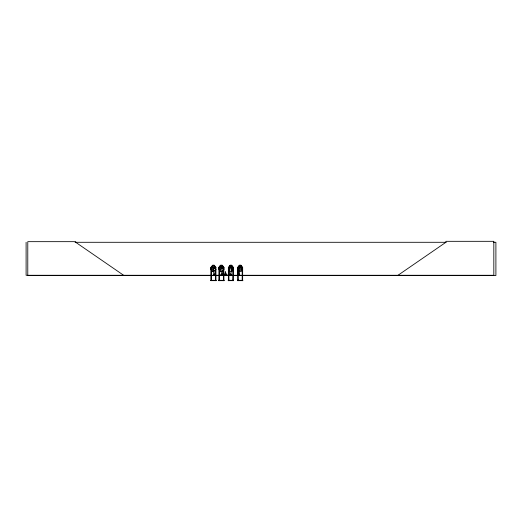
<?xml version="1.0" encoding="UTF-8"?>
<svg xmlns="http://www.w3.org/2000/svg" width="522" height="522" viewBox="0 0 522 522"><rect width="100%" height="100%" fill="white"/><g stroke="black" fill="none" stroke-linecap="round" stroke-linejoin="round"><path stroke-width="0.78" d="M225.393 275.231L225.524 272.079L225.243 275.231M214.96 274.768L215.188 270.494A1.109 1.109 0 0 0 214.96 268.752M211.377 280.679L211.345 267.362M215.462 280.679L215.475 267.205M219.429 267.297L219.344 280.679M223.403 267.355L223.429 280.679M228.943 280.679L228.806 267.362M242.208 280.679L242.182 267.212M221.4 267.551C221.785 266.161 223.305 267.845 222.509 268.752A1.109 1.109 0 0 1 222.744 270.494L222.509 274.768L221.4 274.768M224.975 275.231L225.458 272.079L226.228 275.231M224.865 275.231L225.413 272.079M230.058 267.375L230.587 265.574L231.135 265.574L231.69 267.375L231.135 269.124M230.828 267.303L229.928 267.277L229.856 268.752A1.109 1.109 0 0 0 229.628 270.494L229.856 274.768L230.965 274.768L231.194 270.494A1.109 1.109 0 0 0 230.965 268.752L230.881 267.192M223.931 280.608L223.834 267.375L222.196 265.3L220.558 265.3L219.736 267.375L219.736 268.954L220.839 270.213M210.686 280.647L216.199 280.653M218.601 280.666L224.147 280.666M228.094 280.666L233.66 280.653M228.368 280.608L228.362 267.355L230.026 265.248L231.716 265.248L233.38 267.355L233.38 269.469L231.716 271.577M237.412 280.666L242.945 280.653M237.64 280.634L237.673 280.19L238.228 280.19M221.661 271.577L220.532 271.577L218.868 269.469L218.868 267.355L220.532 265.248L222.222 265.248L223.886 267.355L223.886 269.469L222.64 271.048M220.558 265.3L218.92 267.375L218.907 280.679M222.607 271.003L223.834 269.45M242.665 269.469L241.001 271.577L239.311 271.577M231.422 270.213L232.499 268.954L232.499 267.375L231.69 265.3L230.052 265.3L229.23 267.375L229.23 268.954L229.961 269.796M213.596 275.192L215.371 275.257M213.478 275.185L213.903 275.127M215.24 275.127L214.92 275.185M220.904 275.257L221.132 274.552L221.263 275.009M222.372 275.185L222.783 274.552M222.666 275.009L222.796 274.552L222.698 275.127M229.53 275.009L229.582 274.552L229.713 275.009M229.582 275.127L229.993 274.996M230.698 275.257L231.057 275.257M231.148 275.185L230.822 275.127M230.828 275.185L230.939 275.192M238.052 275.192C238.554 275.929 240.896 274.18 239.246 275.257M237.849 275.264L238.169 274.552M238.358 275.127L238.032 275.264M397.986 275.277L445.905 242.293L445.905 241.321L493.819 241.321L493.819 275.277L26.1 275.277L26.1 242.293M213.922 275.192L213.498 275.192M214.803 275.192L215.136 275.277M215.24 275.185C214.222 275.394 215.788 274.344 215.142 275.185M221.132 275.185L221.589 275.257L221.034 275.185M222.489 275.192L222.6 275.257M222.796 275.185L222.392 275.192M231.142 275.277L231.115 274.552L231.181 275.127M238.045 275.27L238.378 275.192M238.371 275.27L237.941 275.127M239.265 275.192L239.598 275.277M238.156 267.355L238.228 280.679M75.09 242.293L446.153 242.293M493.453 242.293L495.9 242.293L495.9 275.551L27.783 275.551L27.783 241.666L75.703 241.666L75.703 242.293L123.616 275.277M215.932 280.679L215.919 267.355L210.901 267.355L210.901 269.469L212.565 271.577L213.687 271.577M218.868 267.355L223.886 267.355M228.362 267.355L233.38 267.355L233.269 280.679M242.645 280.679L242.665 267.355L237.647 267.355L237.647 269.469L238.476 270.52M213.961 270.213L212.872 270.213L211.769 268.954L211.769 267.375L212.591 265.3L214.229 265.3L215.038 267.375L215.038 268.954M239.618 270.213L240.707 270.213L241.784 268.954L241.784 267.375L240.975 265.3L239.337 265.3L238.515 267.375L238.515 268.954M213.57 274.552L213.7 275.009M214.96 274.768L213.85 274.768L213.622 270.494A1.109 1.109 0 0 1 213.85 268.752C212.839 266.566 215.971 266.566 214.96 268.752M213.981 274.918L214.718 274.918M221.537 274.918L222.274 274.918M229.987 274.918L230.724 274.918M238.443 274.918L239.18 274.918M213.478 275.009L215.188 275.009M231.194 275.009L220.297 275.277M237.941 275.009L239.644 275.009M221.034 275.009L222.796 275.127M229.484 275.127L231.246 275.127M215.912 280.19L215.358 280.19L215.358 280.679M218.894 280.19L219.449 280.19L219.449 280.679M228.388 280.19L228.943 280.19M232.819 280.19L233.425 280.608M242.658 280.19L242.104 280.19L242.104 280.679M211.482 280.334L215.358 280.334M219.449 280.334L223.331 280.334M228.943 280.334L232.825 280.334M238.228 280.334L242.104 280.334M232.884 267.212L232.825 280.679M229.491 275.185L229.81 275.127M221.361 275.185L221.034 275.127M242.665 267.355L241.001 265.248L239.311 265.248L237.647 267.355L237.778 280.679M230.052 271.518L228.414 269.45L230.026 271.577M215.919 267.355L214.255 265.248L212.565 265.248L210.901 267.355L210.842 280.647L211.482 280.19L211.482 280.679M210.953 269.45L212.591 271.518M239.344 268.301L239.872 269.124L240.975 268.301L240.42 265.574L239.872 265.574L239.415 268.752A1.109 1.109 0 0 1 239.644 270.494L239.415 274.768L238.306 274.768L238.078 270.494A1.109 1.109 0 0 1 238.306 268.752C237.517 267.845 239.037 266.161 239.415 267.551M221.093 269.124L220.565 268.301L221.093 265.574L221.641 265.574L222.196 268.301M222.196 265.3L223.005 267.375L223.005 268.954M225.7 275.231L225.569 272.079L226.117 275.231M225.595 272.079L225.85 275.231M221.4 274.768L221.171 270.494A1.109 1.109 0 0 1 221.4 268.752M242.56 280.19L242.56 280.679M239.122 275.009L239.122 274.043L238.613 274.043L238.613 275.009M238.123 280.19L238.123 280.679M232.923 280.19L232.923 280.679M230.672 275.009L230.672 274.043L230.163 274.043L230.163 275.009M228.838 280.19L228.838 280.679M228.492 280.19L228.492 280.679M223.899 280.679L223.879 280.19L223.331 280.19L223.331 280.679M222.215 275.009L222.215 274.043L221.706 274.043L221.706 275.009M221.4 267.551L221.4 268.752M218.999 280.19L218.999 280.679M215.814 280.19L215.808 280.679M214.666 275.009L214.666 274.043L214.157 274.043L214.157 275.009M213.576 274.552L213.498 275.009M213.126 265.574L212.598 268.301L213.126 269.124L213.674 269.124L214.229 267.375L213.674 265.574L213.126 265.574M215.867 269.45L214.633 271.003L215.919 269.469"/></g></svg>
